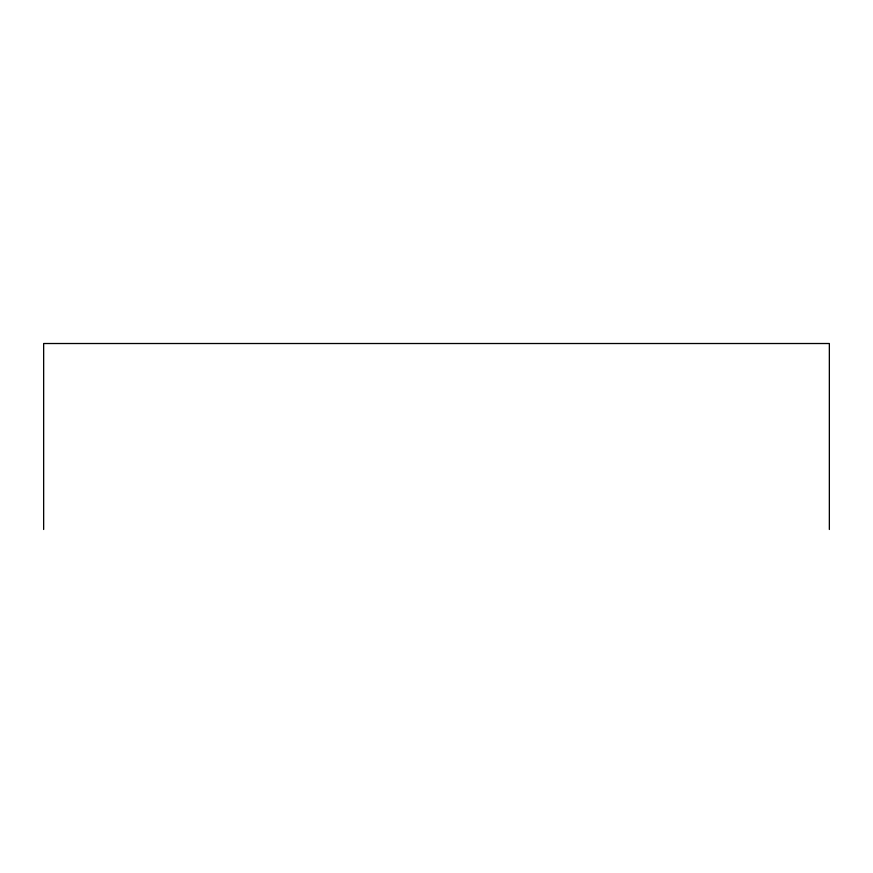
<?xml version="1.0" encoding="UTF-8"?>
<svg xmlns="http://www.w3.org/2000/svg" width="873" height="873" viewBox="0 0 873 873"><rect width="100%" height="100%" fill="white"/><g stroke="black" fill="none" stroke-linecap="round" stroke-linejoin="round"><path stroke-width="1.31" d="M829.35 529.485L829.35 343.515L43.65 343.515L43.65 529.485"/></g></svg>
